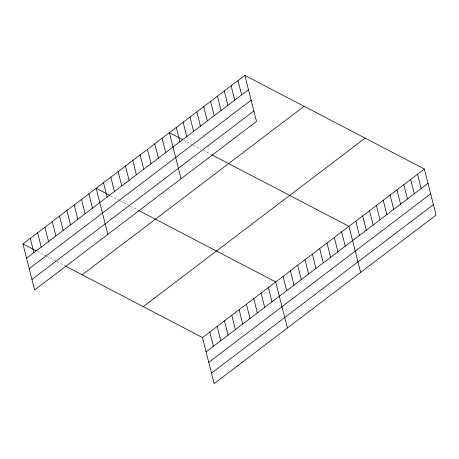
<?xml version="1.0" encoding="UTF-8"?>
<svg xmlns="http://www.w3.org/2000/svg" width="459" height="459" viewBox="0 0 459 459"><rect width="100%" height="100%" fill="white"/><g stroke="black" fill="none" stroke-linecap="round" stroke-linejoin="round"><path stroke-width="0.34" stroke-dasharray="2.29 1.72" d="M183.772 140.167L192.746 144.849M193.342 145.164L201.122 149.221M203.521 150.472L211.301 154.528M110.539 195.775L119.518 200.457M120.115 200.772L129.094 205.454M130.293 206.08L138.073 210.136M37.311 251.383L46.29 256.065M46.887 256.374L55.866 261.062M57.059 261.682L64.839 265.744"/><path stroke-width="0.69" d="M244.854 75.385L256.512 121.457L34.609 289.968L22.95 243.89L244.854 75.385L424.391 169.032L436.05 215.11L214.146 383.615L202.488 337.543L65.442 266.054M26.57 258.21L248.48 89.706M29.227 268.687L251.13 100.182M31.958 279.485L253.861 110.98M82.195 274.792L304.099 106.287M143.242 306.635L365.146 138.13M202.488 337.543L424.391 169.032M206.108 351.858L428.012 183.353M208.765 362.34L430.668 193.83M211.496 373.138L433.399 204.628M182.573 139.542L169.405 132.674L181.064 178.752M211.897 154.838L348.943 226.327L360.602 272.399M109.345 195.15L96.178 188.282L107.836 234.36M138.67 210.446L275.716 281.935L287.374 328.007M22.95 243.89L36.118 250.757M417.529 174.242L421.155 188.563M410.673 179.452L414.299 193.767M403.817 184.661L407.437 198.976M396.955 189.865L400.581 204.186M390.098 195.075L393.719 209.396M383.236 200.285L386.862 214.605M376.38 205.494L380 219.809M369.518 210.698L373.144 225.019M362.662 215.908L366.282 230.229M355.805 221.118L359.426 235.438M341.622 231.887L345.243 246.208M334.295 237.446L337.922 251.767M326.974 243.006L330.6 257.327M319.653 248.571L323.274 262.887M312.332 254.131L315.953 268.446M305.005 259.691L308.632 274.012M297.684 265.25L301.305 279.571M290.363 270.81L293.984 285.131M237.997 80.595L241.618 94.91M283.037 276.37L286.663 290.69M231.135 85.799L234.761 100.119M224.279 91.008L227.899 105.329M268.395 287.495L272.015 301.815M217.417 96.218L221.043 110.539M261.068 293.054L264.694 307.375M210.561 101.428L214.181 115.743M253.747 298.614L257.373 312.935M203.698 106.637L207.325 120.952M246.426 304.174L250.046 318.494M196.842 111.841L200.468 126.162M239.099 309.739L242.725 324.054M189.986 117.051L193.606 131.372M183.124 122.26L186.75 136.581M231.778 315.299L235.404 329.614M176.267 127.47L179.888 141.785M224.457 320.858L228.077 335.179M217.13 326.418L220.756 340.739M162.084 138.239L165.705 152.554M209.809 331.977L213.435 346.298M154.763 143.799L158.384 158.114M147.437 149.359L151.063 163.679M140.115 154.918L143.736 169.239M132.794 160.478L136.415 174.799M125.468 166.043L129.094 180.358M118.147 171.603L121.773 185.918M110.826 177.163L114.446 191.483M103.499 182.722L107.125 197.043M88.857 193.841L92.477 208.162M81.53 199.407L85.156 213.722M74.209 204.966L77.835 219.282M66.888 210.526L70.508 224.847M59.567 216.086L63.187 230.407M52.24 221.645L55.866 235.966M44.919 227.211L48.539 241.526M37.598 232.77L41.218 247.085M30.271 238.33L33.897 252.651"/></g></svg>
